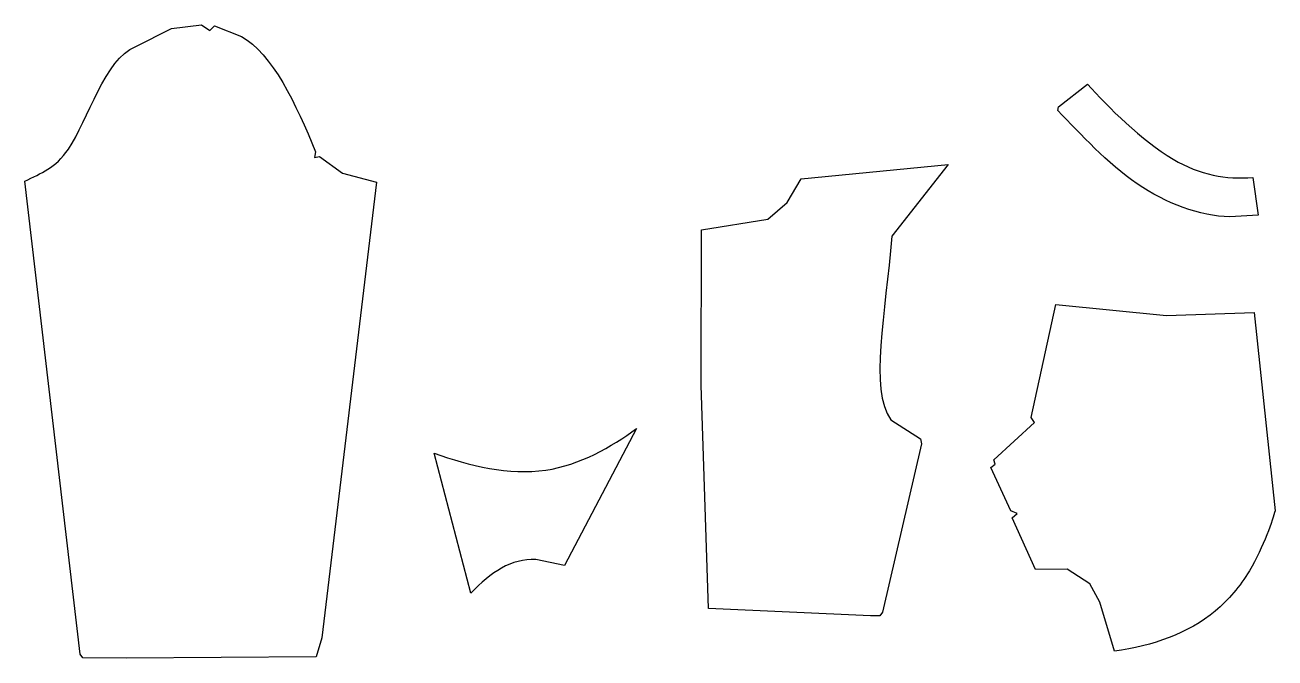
# Model space of a CAD drawing. Header units: metres. Extents: x 2 to 121, y 1 to 62.
import ezdxf

# ---------------------------------------------------------------- set-up
doc = ezdxf.new("R2010")
doc.units = ezdxf.units.M

msp = doc.modelspace()

# ---------------------------------------------------------------- linework, layer by layer
at = {"color": 6}
for points in [[(12.17, 59.79), (15.65, 61.57)], [(15.65, 61.57), (18.51, 61.9)], [(18.51, 61.9), (19.3, 61.38)], [(19.3, 61.38), (19.74, 61.8)], [(19.74, 61.8), (22.33, 60.79)], [(100.62, 54.05), (103.38, 56.22)], [(100.55, 53.7), (100.62, 54.05)], [(29.42, 49.74), (29.32, 49.19)], [(29.32, 49.19), (29.8, 49.29)], [(29.8, 49.29), (32.02, 47.7)], [(75.97, 47.15), (90.05, 48.51)], [(90.05, 48.51), (84.63, 41.64)], [(6.89, 1.56), (1.6, 46.92)], [(32.02, 47.7), (35.26, 46.83)], [(119.23, 47.28), (119.75, 43.65)], [(66.42, 42.26), (72.76, 43.29)], [(119.75, 43.65), (117.02, 43.49)], [(97.99, 24.27), (100.34, 35.1)], [(119.34, 34.32), (121.35, 15.3)], [(84.56, 24.05), (87.39, 22.2)], [(98.3, 23.79), (97.99, 24.27)], [(60.18, 23.2), (53.29, 10.08)], [(94.41, 20.19), (98.3, 23.79)], [(87.49, 21.74), (83.74, 5.61)], [(87.39, 22.2), (87.49, 21.74)], [(44.32, 7.42), (40.81, 20.84)], [(94.14, 19.48), (94.55, 19.77)], [(96.05, 15.3), (94.14, 19.48)], [(94.55, 19.77), (94.41, 20.19)], [(96.66, 15.07), (96.05, 15.3)], [(96.18, 14.65), (96.66, 15.07)], [(98.4, 9.69), (96.18, 14.65)], [(53.29, 10.08), (50.53, 10.66)], [(101.44, 9.72), (98.4, 9.69)], [(103.62, 8.3), (101.44, 9.72)], [(82.61, 5.25), (67.07, 5.96)], [(83.5, 5.25), (82.61, 5.25)], [(83.74, 5.61), (83.5, 5.25)], [(7.13, 1.23), (6.89, 1.56)], [(11.29, 1.2), (7.13, 1.23)], [(29.49, 1.3), (11.29, 1.2)]]:
    msp.add_lwpolyline(points, dxfattribs=at)
at = {"color": 5}
for points in [[(35.26, 46.83), (30.04, 3.14), (29.49, 1.3)], [(72.76, 43.29), (74.6, 44.88), (75.97, 47.15)], [(67.07, 5.96), (66.38, 27.35), (66.42, 42.26)], [(100.34, 35.1), (110.95, 34.03), (119.34, 34.32)], [(105.97, 1.85), (104.57, 6.55), (103.62, 8.3)]]:
    msp.add_lwpolyline(points, dxfattribs=at)
at = {"color": 8}
for points in [[(22.33, 60.79), (25.25, 59.2), (27.61, 54.28), (29.42, 49.74)], [(84.63, 41.64), (84.07, 34.24), (82.42, 26.92), (84.56, 24.05)], [(50.53, 10.66), (48.17, 10.72), (46.25, 9.45), (44.32, 7.42)]]:
    msp.add_open_spline(points, degree=3, dxfattribs=at)
for points, knots in [([(1.6, 46.92), (3.15, 47.7), (6.56, 48.83), (9.27, 58.69), (12.17, 59.79)], [0, 0, 0, 0, 0.399921, 1, 1, 1, 1]), ([(103.38, 56.22), (105.36, 54.04), (111.29, 48.05), (116.65, 47.06), (119.23, 47.28)], [0, 0, 0, 0, 0.540064, 1, 1, 1, 1]), ([(117.02, 43.49), (114.12, 43.57), (107.6, 46.02), (102.79, 51.39), (100.55, 53.7)], [0, 0, 0, 0, 0.489015, 1, 1, 1, 1]), ([(40.81, 20.84), (44.16, 19.63), (51.59, 17.84), (57.78, 21.44), (60.18, 23.2)], [0, 0, 0, 0, 0.515146, 1, 1, 1, 1]), ([(121.35, 15.3), (121.17, 14.56), (119.66, 10.04), (114.67, 4.12), (109.64, 2.36), (105.97, 1.85)], [0, 0, 0, 0, 0.333404, 0.552965, 1, 1, 1, 1])]:
    msp.add_open_spline(points, degree=3, knots=knots, dxfattribs=at)

doc.saveas('drawing.dxf')
